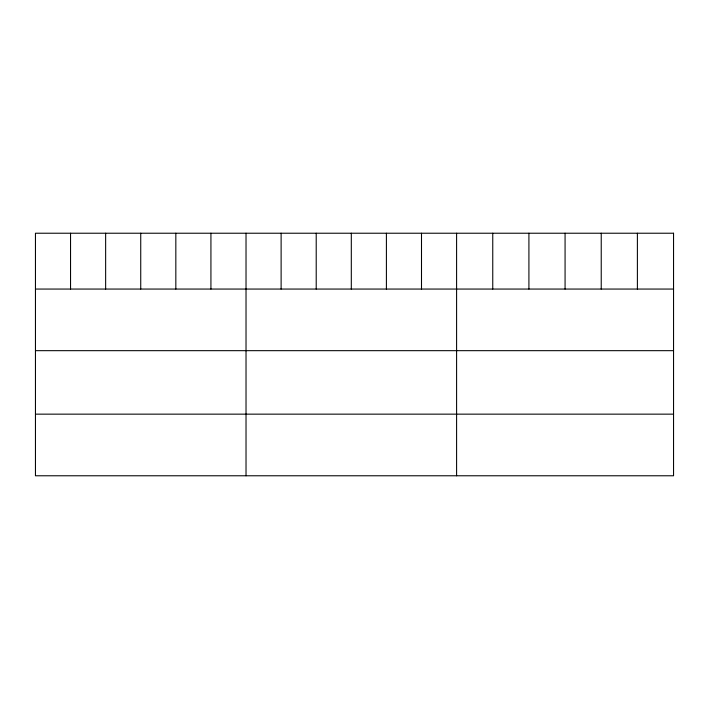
<?xml version="1.0" encoding="UTF-8"?>
<svg xmlns="http://www.w3.org/2000/svg" width="709" height="709" viewBox="0 0 709 709"><rect width="100%" height="100%" fill="white"/><g stroke="black" fill="none" stroke-linecap="round" stroke-linejoin="round"><path stroke-width="1.06" d="M35.45 289.059L673.55 289.059M35.45 350.671L673.55 350.671M35.45 414.153L673.55 414.153M637.391 233.226L637.391 289.059M601.232 233.226L601.232 289.059M565.073 233.226L565.073 289.059M528.914 233.226L528.914 289.059M492.755 233.226L492.755 289.059M456.596 233.226L456.596 475.774M421.5 233.226L421.5 289.059M386.405 233.226L386.405 289.059M351.309 233.226L351.309 289.059M316.214 233.226L316.214 289.059M281.118 233.226L281.118 289.059M246.023 233.226L246.023 475.774M210.928 233.226L210.928 289.059M175.832 233.226L175.832 289.059M140.737 233.226L140.737 289.059M105.641 233.226L105.641 289.059M70.545 233.226L70.545 289.059M673.55 233.226L35.45 233.226L35.45 475.774L673.55 475.774L673.55 233.226"/></g></svg>
